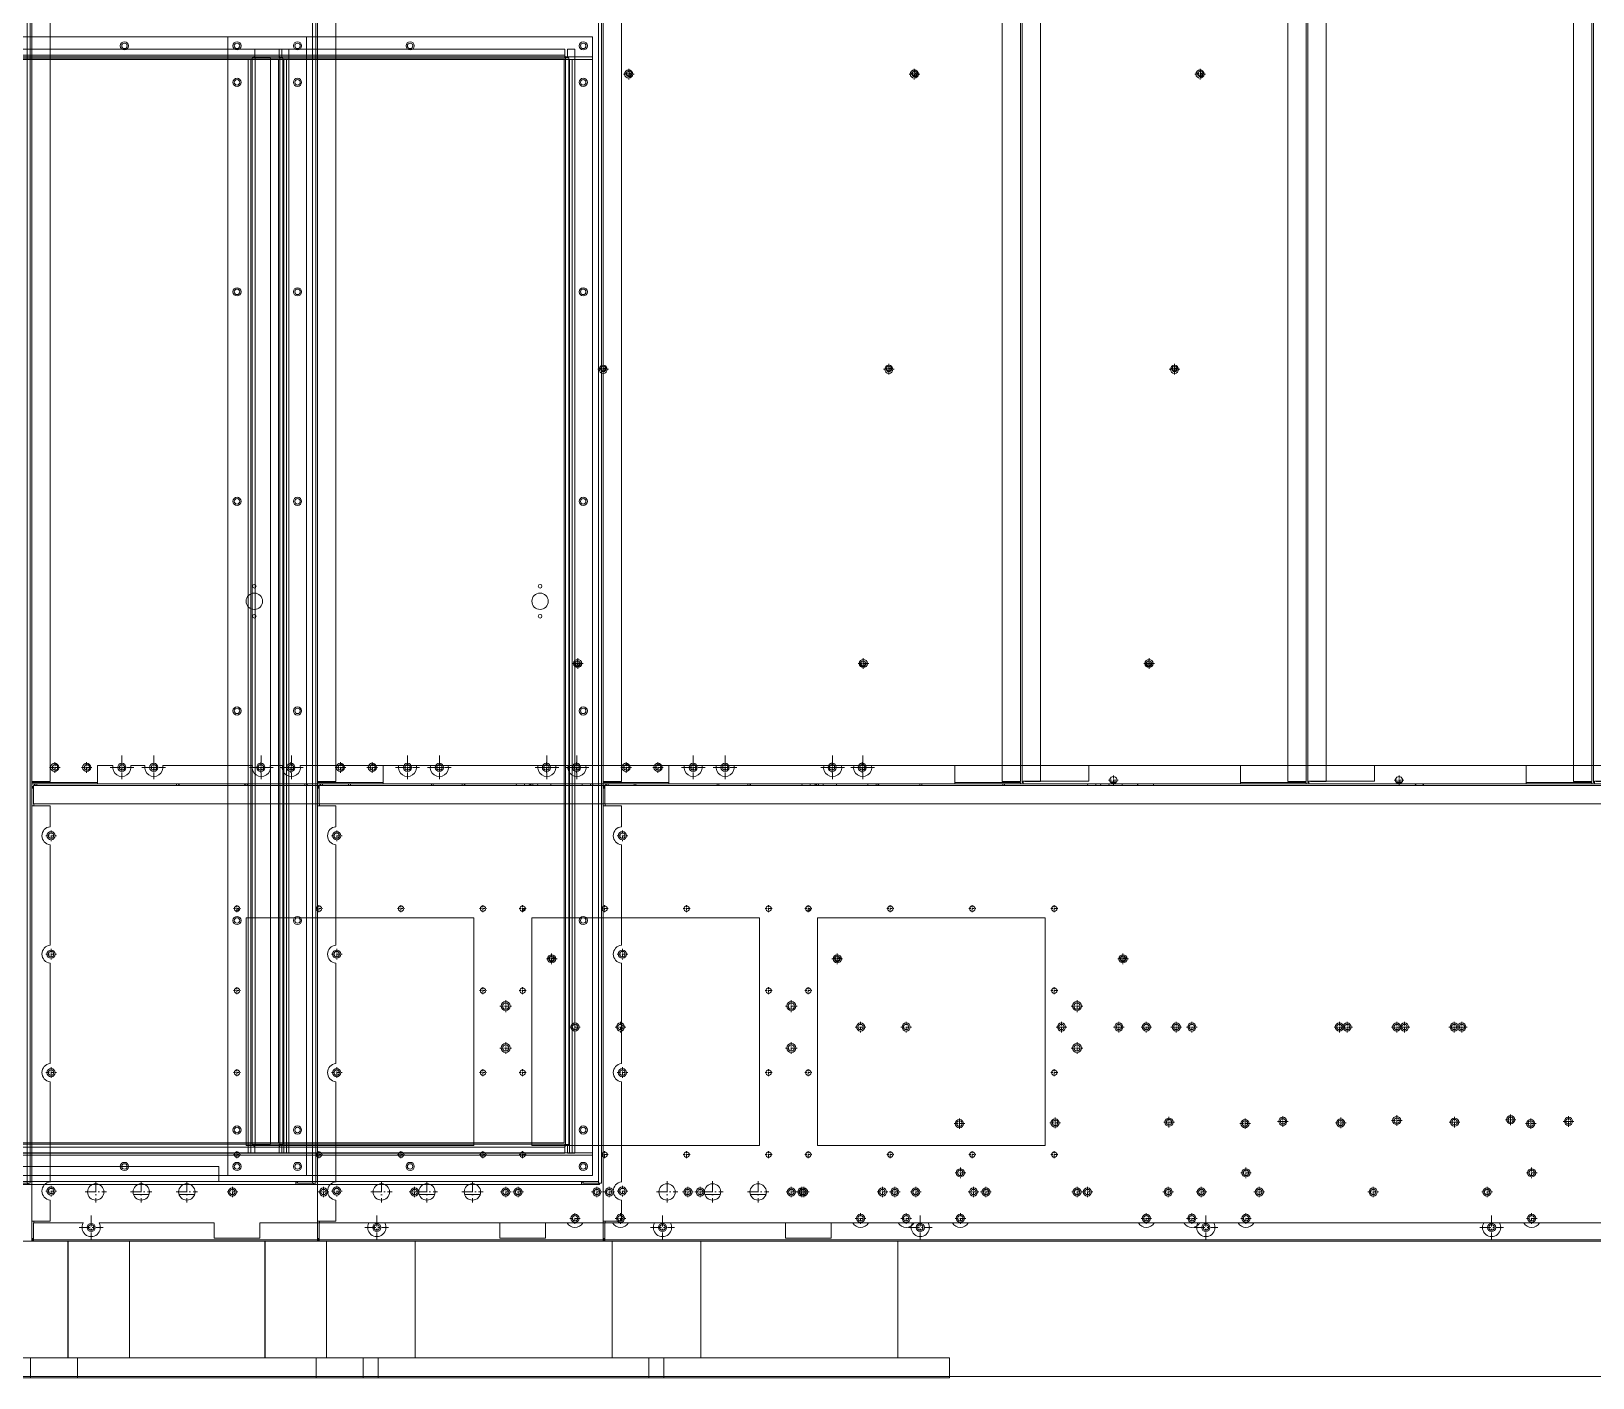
# Model space of a CAD drawing. Header units: millimetres. Extents: x -661502 to 32907, y -140885 to 22606.
# Drawn here: x -659803 to -658089, y -140885 to -139407 of the extents above; entities that cross this region are included whole.
import ezdxf

# ---------------------------------------------------------------- set-up
doc = ezdxf.new("R2010")
doc.units = ezdxf.units.MM
doc.linetypes.add('DASHDOT', pattern=[18.5, 12, -3, 0.5, -3])

# ---------------------------------------------------------------- blocks, each defined once
blk = doc.blocks.new('A$C5FB90F76')
at = {"color": 7, "lineweight": 13}
for p, q in [((0, 0), (0, 1200)), ((2.8, 0), (2.8, 1200)), ((25, 0), (25, 1200))]:
    blk.add_line(p, q, dxfattribs=at)
at = {"color": 7, "lineweight": 13, "ltscale": 0.014}
for p, q in [((2.8, 1200), (0, 1200)), ((2.8, 0), (0, 0))]:
    blk.add_line(p, q, dxfattribs=at)
at = {"color": 7, "lineweight": 13, "ltscale": 0.111}
for p, q in [((25, 1200), (2.8, 1200)), ((2.8, 0), (25, 0))]:
    blk.add_line(p, q, dxfattribs=at)
at = {"color": 7, "lineweight": 13}
for centre in [(15, 1175), (15, 945), (15, 715), (15, 485), (15, 255), (15, 25)]:
    blk.add_circle(centre, 3, dxfattribs=at)
blk = doc.blocks.new('A$C6C1445C5')
at = {"color": 7, "lineweight": 13}
for p, q in [((0, 25), (400, 25)), ((0, 22.2), (400, 22.2)), ((0, 0), (400, 0))]:
    blk.add_line(p, q, dxfattribs=at)
at = {"color": 7, "lineweight": 13, "ltscale": 0.035}
for p, q in [((0, 22.2), (0, 25)), ((400, 22.2), (400, 25))]:
    blk.add_line(p, q, dxfattribs=at)
at = {"color": 7, "lineweight": 13, "ltscale": 0.2775}
for p, q in [((0, 22.2), (0, 0)), ((400, 0), (400, 22.2))]:
    blk.add_line(p, q, dxfattribs=at)
at = {"color": 7, "lineweight": 13}
for centre in [(10, 10), (200, 10), (390, 10)]:
    blk.add_circle(centre, 3, dxfattribs=at)
blk = doc.blocks.new('A$C01666899')
at = {"color": 4, "lineweight": 13}
for p, q in [((1212, 354), (0, 354)), ((0, 343.1), (0, 2.9)), ((6.6, 343.1), (6.6, 2.9)), ((1202.3, 347.4), (9.7, 347.4)), ((1202.3, 344), (9.7, 344)), ((10, 343.1), (10, 20)), ((1202, 20), (1202, 343.1)), ((1205.4, 2.9), (1205.4, 343.1)), ((1212, 2.9), (1212, 343.1)), ((11.4, 20), (11.4, 342.6)), ((11.4, 342.6), (1200.6, 342.6)), ((1200.6, 342.6), (1200.6, 20)), ((1202.3, 20), (9.7, 20)), ((1202.3, 3.4), (9.7, 3.4)), ((1202.3, 0), (9.7, 0))]:
    blk.add_line(p, q, dxfattribs=at)
at = {"color": 4, "lineweight": 13, "ltscale": 0.04}
for p, q in [((0, 346), (0, 354)), ((1212, 346), (1212, 354))]:
    blk.add_line(p, q, dxfattribs=at)
at = {"color": 4, "lineweight": 13, "ltscale": 0.0485}
for p, q in [((9.7, 346), (0, 346)), ((1212, 346), (1202.3, 346))]:
    blk.add_line(p, q, dxfattribs=at)
at = {"color": 4, "lineweight": 13, "ltscale": 0.033}
for p, q in [((6.6, 343.1), (0, 343.1)), ((1205.4, 343.1), (1212, 343.1)), ((6.6, 2.9), (0, 2.9)), ((1205.4, 2.9), (1212, 2.9))]:
    blk.add_line(p, q, dxfattribs=at)
at = {"color": 4, "lineweight": 13, "ltscale": 0.017}
for p, q in [((6.6, 343.1), (10, 343.1)), ((1205.4, 343.1), (1202, 343.1)), ((1202.3, 347.4), (1202.3, 344)), ((9.7, 3.4), (9.7, 0)), ((1202.3, 3.4), (1202.3, 0))]:
    blk.add_line(p, q, dxfattribs=at)
at = {"color": 4, "lineweight": 13, "ltscale": 0.0085}
for p, q in [((9.7, 344), (8, 344)), ((1202.3, 344), (1204, 344)), ((9.7, 2), (8, 2)), ((1202.3, 2), (1204, 2))]:
    blk.add_line(p, q, dxfattribs=at)
at = {"color": 4, "lineweight": 13, "ltscale": 0.0045}
for p, q in [((8, 343.1), (8, 344)), ((10, 343.1), (10, 344)), ((1202, 344), (1202, 343.1)), ((1204, 344), (1204, 343.1)), ((8, 2), (8, 2.9)), ((1204, 2.9), (1204, 2))]:
    blk.add_line(p, q, dxfattribs=at)
at = {"color": 4, "lineweight": 13, "ltscale": 0.007}
for p, q in [((9.7, 347.4), (9.7, 346)), ((1202.3, 347.4), (1202.3, 346))]:
    blk.add_line(p, q, dxfattribs=at)
at = {"color": 4, "lineweight": 13, "ltscale": 0.01}
blk.add_line((9.7, 346), (9.7, 344), dxfattribs=at)
at = {"color": 4, "lineweight": 13, "ltscale": 0.083}
for p, q in [((9.7, 20), (9.7, 3.4)), ((1202.3, 3.4), (1202.3, 20))]:
    blk.add_line(p, q, dxfattribs=at)
at = {"color": 4, "lineweight": 13, "ltscale": 0.0155}
for p, q in [((6.6, 2.9), (9.7, 2.9)), ((1205.4, 2.9), (1202.3, 2.9))]:
    blk.add_line(p, q, dxfattribs=at)
at = {"color": 4, "lineweight": 13}
for centre, radius in [((589.5, 316), 2), ((606, 316), 9), ((622.5, 316), 2)]:
    blk.add_circle(centre, radius, dxfattribs=at)
blk = doc.blocks.new('1')
at = {"color": 7, "lineweight": 20}
for p, q in [((14087.3, 12592.1), (14087.3, 9459.2)), ((14090.7, 12592.1), (14090.7, 9457.5)), ((14092.7, 9898.3), (14092.7, 12199.3)), ((14112.7, 12199.3), (14112.7, 9898.3)), ((15157.7, 9898.3), (15157.7, 12199.3)), ((15177.7, 12199.3), (15177.7, 9898.3)), ((15179.7, 9898.3), (15179.7, 12199.3)), ((15199.7, 12199.3), (15199.7, 9898.3)), ((13705.7, 10690.8), (13705.7, 9490.8)), ((14055.7, 10690.8), (13705.7, 10690.8)), ((14055.7, 10690.8), (14055.7, 9490.8)), ((14236.2, 9915.8), (14334.6, 9915.8)), ((14387.2, 9915.8), (15105.8, 9915.8)), ((15252.8, 9915.8), (16191.6, 9915.8)), ((14092.6, 9897.4), (14164.6, 9897.4)), ((14164.6, 9895.8), (14092.6, 9895.8)), ((16591, 9893.8), (14094.4, 9893.8)), ((15105.8, 9895.8), (14164.6, 9895.8)), ((15105.8, 9897.4), (15177.8, 9897.4)), ((15177.8, 9895.8), (15105.8, 9895.8)), ((15252.8, 9898.6), (15180.8, 9898.6)), ((16263.6, 9895.8), (15180.8, 9895.8)), ((14094.4, 9873.8), (16562.2, 9873.8)), ((14092.7, 9415.8), (14092.7, 9871.8)), ((14112.7, 9848.7), (14112.7, 9871.8)), ((14112.7, 9718.7), (14112.7, 9828.8)), ((14577.7, 9748.8), (14327.7, 9748.8)), ((14327.7, 9748.8), (14327.7, 9498.8)), ((14577.7, 9748.8), (14577.7, 9498.8)), ((14112.7, 9588.7), (14112.7, 9698.8)), ((14112.7, 9458.7), (14112.7, 9568.8)), ((14577.7, 9498.8), (14327.7, 9498.8)), ((14055.7, 9490.8), (13705.7, 9490.8)), ((13114.7, 9475.8), (13670.7, 9475.8)), ((14087.3, 9459.2), (13114.7, 9459.2)), ((14068.7, 9455.8), (13114.7, 9455.8)), ((14112.7, 9415.8), (14112.7, 9438.8)), ((14149.1, 9413.8), (14094.4, 9413.8)), ((14292.7, 9413.8), (14166.4, 9413.8)), ((14680.1, 9413.8), (14342.7, 9413.8)), ((14730.1, 9413.8), (14697.4, 9413.8)), ((15059.1, 9413.8), (14747.4, 9413.8)), ((15103.1, 9413.8), (15076.4, 9413.8)), ((15811.1, 9413.8), (15120.4, 9413.8)), ((14094.4, 9393.8), (16591, 9393.8)), ((14199.7, 9393.8), (14199.7, 9265.8)), ((14292.7, 9397.2), (14342.7, 9397.2)), ((14416, 9393.8), (14416, 9265.8)), ((14142.8, 9265.8), (14472.8, 9265.8)), ((14142.8, 9243.8), (14142.8, 9265.8)), ((14472.8, 9243.8), (14472.8, 9265.8)), ((14142.8, 9243.8), (14472.8, 9243.8)), ((14307.8, 9243.8), (14199.7, 9243.8))]:
    blk.add_line(p, q, dxfattribs=at)
at = {"color": 0, "lineweight": 20}
for p, q in [((14092.7, 9393.8), (14092.7, 12593.8)), ((18992.7, 9393.8), (12392.7, 9393.8)), ((13092.7, 9393.8), (14092.7, 9393.8)), ((18992.7, 9393.8), (14092.7, 9393.8))]:
    blk.add_line(p, q, dxfattribs=at)
at = {"color": 7, "linetype": 'DASHDOT', "lineweight": 20, "ltscale": 0.292499}
for p, q in [((14747.7, 10680.6), (14747.7, 10668.9)), ((14719.7, 10356.6), (14719.7, 10344.9)), ((14111.9, 9913.8), (14123.6, 9913.8)), ((14146.9, 9913.8), (14158.6, 9913.8)), ((14107.9, 9838.8), (14119.6, 9838.8)), ((14107.9, 9708.8), (14119.6, 9708.8)), ((14107.9, 9578.8), (14119.6, 9578.8)), ((14107.9, 9448.8), (14119.6, 9448.8)), ((14306.9, 9447.8), (14318.6, 9447.8))]:
    blk.add_line(p, q, dxfattribs=at)
at = {"color": 7, "linetype": 'DASHDOT', "lineweight": 20, "ltscale": 0.195001}
for p, q in [((14748.1, 10679.7), (14748.1, 10671.9)), ((14719.8, 10356), (14719.8, 10348.2)), ((14114.2, 9913.8), (14122, 9913.8)), ((14149.2, 9913.8), (14157, 9913.8)), ((14340, 9913.8), (14347.8, 9913.8))]:
    blk.add_line(p, q, dxfattribs=at)
at = {"color": 7, "linetype": 'DASHDOT', "lineweight": 20, "ltscale": 0.194998}
for p, q in [((14748.1, 10678.9), (14748.1, 10671.1)), ((14719.8, 10355.1), (14719.8, 10347.3)), ((14187.6, 9913.8), (14195.4, 9913.8)), ((14222.6, 9913.8), (14230.4, 9913.8))]:
    blk.add_line(p, q, dxfattribs=at)
at = {"color": 7, "linetype": 'DASHDOT', "lineweight": 20, "ltscale": 0.2925}
for p, q in [((14741.9, 10674.8), (14753.6, 10674.8)), ((14713.9, 10350.8), (14725.6, 10350.8)), ((14685.9, 10027.8), (14697.6, 10027.8)), ((14691.7, 10033.6), (14691.7, 10021.9)), ((14117.7, 9919.6), (14117.7, 9907.9)), ((14152.7, 9919.6), (14152.7, 9907.9)), ((14338.1, 9913.8), (14349.8, 9913.8)), ((14343.9, 9919.6), (14343.9, 9907.9)), ((14371.1, 9913.8), (14382.8, 9913.8)), ((14376.9, 9919.6), (14376.9, 9907.9)), ((14113.7, 9844.6), (14113.7, 9832.9)), ((14113.7, 9714.6), (14113.7, 9702.9)), ((14657.3, 9703.7), (14669, 9703.7)), ((14663.1, 9709.5), (14663.1, 9697.8)), ((14688.7, 9634.6), (14688.7, 9622.9)), ((14738.7, 9634.6), (14738.7, 9622.9)), ((15222.7, 9634.6), (15222.7, 9622.9)), ((15285.7, 9634.6), (15285.7, 9622.9)), ((15348.7, 9634.6), (15348.7, 9622.9)), ((15527.7, 9634.6), (15527.7, 9622.9)), ((15590.7, 9634.6), (15590.7, 9622.9)), ((15653.7, 9634.6), (15653.7, 9622.9)), ((14682.9, 9628.8), (14694.6, 9628.8)), ((14732.9, 9628.8), (14744.6, 9628.8)), ((15216.9, 9628.8), (15228.6, 9628.8)), ((15279.9, 9628.8), (15291.6, 9628.8)), ((15342.9, 9628.8), (15354.6, 9628.8)), ((15521.9, 9628.8), (15533.6, 9628.8)), ((15584.9, 9628.8), (15596.6, 9628.8)), ((15647.9, 9628.8), (15659.6, 9628.8)), ((14113.7, 9584.6), (14113.7, 9572.9)), ((15340.7, 9530.3), (15340.7, 9518.6)), ((15465.7, 9531.1), (15465.7, 9519.4)), ((15590.7, 9532), (15590.7, 9520.3)), ((15715.7, 9532.9), (15715.7, 9521.2)), ((15104.9, 9522.8), (15116.6, 9522.8)), ((15110.7, 9528.6), (15110.7, 9516.9)), ((15209.9, 9523.5), (15221.6, 9523.5)), ((15215.7, 9529.4), (15215.7, 9517.7)), ((15334.9, 9524.4), (15346.6, 9524.4)), ((15459.9, 9525.3), (15471.6, 9525.3)), ((15584.9, 9526.2), (15596.6, 9526.2)), ((15709.9, 9527.1), (15721.6, 9527.1)), ((15105.9, 9468.8), (15117.6, 9468.8)), ((15111.7, 9474.6), (15111.7, 9462.9)), ((14113.7, 9454.6), (14113.7, 9442.9)), ((14312.7, 9453.6), (14312.7, 9441.9)), ((14406.9, 9447.8), (14418.6, 9447.8)), ((14412.7, 9453.6), (14412.7, 9441.9)), ((14506.9, 9447.8), (14518.6, 9447.8)), ((14512.7, 9453.6), (14512.7, 9441.9)), ((14606.9, 9447.8), (14618.6, 9447.8)), ((14612.7, 9453.6), (14612.7, 9441.9)), ((14706.9, 9447.8), (14718.6, 9447.8)), ((14712.7, 9453.6), (14712.7, 9441.9)), ((14806.9, 9447.8), (14818.6, 9447.8)), ((14812.7, 9453.6), (14812.7, 9441.9)), ((14931.9, 9447.8), (14943.6, 9447.8)), ((14937.7, 9453.6), (14937.7, 9441.9)), ((15056.9, 9447.8), (15068.6, 9447.8)), ((15062.7, 9453.6), (15062.7, 9441.9)), ((14682.9, 9418.8), (14694.6, 9418.8)), ((14688.7, 9424.6), (14688.7, 9412.9)), ((14732.9, 9418.8), (14744.6, 9418.8)), ((14738.7, 9424.6), (14738.7, 9412.9)), ((15105.9, 9418.8), (15117.6, 9418.8)), ((15111.7, 9424.6), (15111.7, 9412.9))]:
    blk.add_line(p, q, dxfattribs=at)
at = {"color": 7, "linetype": 'DASHDOT', "lineweight": 20, "ltscale": 0.195}
for p, q in [((14744.2, 10675.8), (14752, 10675.8)), ((14744.2, 10675), (14752, 10675)), ((14715.9, 10352.1), (14723.7, 10352.1)), ((14715.9, 10351.2), (14723.7, 10351.2)), ((14687.6, 10028.3), (14695.4, 10028.3)), ((14687.6, 10027.5), (14695.4, 10027.5)), ((14691.5, 10032.2), (14691.5, 10023.6)), ((14118.1, 9917.7), (14118.1, 9909.9)), ((14153.1, 9917.7), (14153.1, 9909.9)), ((14191.5, 9917.7), (14191.5, 9909.9)), ((14226.5, 9917.7), (14226.5, 9909.9)), ((14343.9, 9917.7), (14343.9, 9909.9)), ((14373.2, 9913.8), (14381, 9913.8)), ((14377.1, 9917.7), (14377.1, 9909.9)), ((14313.8, 9758.8), (14321.6, 9758.8)), ((14317.7, 9762.7), (14317.7, 9754.9)), ((14403.8, 9758.8), (14411.6, 9758.8)), ((14407.7, 9762.7), (14407.7, 9754.9)), ((14493.8, 9758.8), (14501.6, 9758.8)), ((14497.7, 9762.7), (14497.7, 9754.9)), ((14583.8, 9758.8), (14591.6, 9758.8)), ((14587.7, 9762.7), (14587.7, 9754.9)), ((14659.2, 9704.6), (14667, 9704.6)), ((14659.2, 9703.7), (14667, 9703.7)), ((14663.1, 9708.5), (14663.1, 9699.8)), ((14313.8, 9668.8), (14321.6, 9668.8)), ((14317.7, 9672.7), (14317.7, 9664.9)), ((14583.8, 9668.8), (14591.6, 9668.8)), ((14587.7, 9672.7), (14587.7, 9664.9)), ((15222.7, 9632.7), (15222.7, 9624.9)), ((15285.7, 9632.7), (15285.7, 9624.9)), ((15348.7, 9632.7), (15348.7, 9624.9)), ((15527.7, 9632.7), (15527.7, 9624.9)), ((15590.7, 9632.7), (15590.7, 9624.9)), ((15653.7, 9632.7), (15653.7, 9624.9)), ((15218.8, 9628.8), (15226.6, 9628.8)), ((15281.8, 9628.8), (15289.6, 9628.8)), ((15344.8, 9628.8), (15352.6, 9628.8)), ((15523.8, 9628.8), (15531.6, 9628.8)), ((15586.8, 9628.8), (15594.6, 9628.8)), ((15649.8, 9628.8), (15657.6, 9628.8)), ((14317.7, 9582.7), (14317.7, 9574.9)), ((14587.7, 9582.7), (14587.7, 9574.9)), ((14313.8, 9578.8), (14321.6, 9578.8)), ((14583.8, 9578.8), (14591.6, 9578.8)), ((15590.7, 9530), (15590.7, 9522.2)), ((15715.7, 9530.9), (15715.7, 9523.1)), ((15106.8, 9522.9), (15114.6, 9522.9)), ((15110.7, 9526.8), (15110.7, 9519)), ((15211.8, 9523.6), (15219.6, 9523.6)), ((15215.7, 9527.5), (15215.7, 9519.7)), ((15336.8, 9524.5), (15344.6, 9524.5)), ((15340.7, 9528.4), (15340.7, 9520.6)), ((15461.8, 9525.3), (15469.6, 9525.3)), ((15465.7, 9529.2), (15465.7, 9521.4)), ((15586.8, 9526.1), (15594.6, 9526.1)), ((15711.8, 9527), (15719.6, 9527)), ((14313.8, 9488.8), (14321.6, 9488.8)), ((14317.7, 9492.7), (14317.7, 9484.9)), ((14403.8, 9488.8), (14411.6, 9488.8)), ((14407.7, 9492.7), (14407.7, 9484.9)), ((14493.8, 9488.8), (14501.6, 9488.8)), ((14497.7, 9492.7), (14497.7, 9484.9)), ((14583.8, 9488.8), (14591.6, 9488.8)), ((14587.7, 9492.7), (14587.7, 9484.9))]:
    blk.add_line(p, q, dxfattribs=at)
at = {"color": 7, "linetype": 'DASHDOT', "lineweight": 20}
for p, q in [((14191.4, 9926.8), (14191.4, 9900.8)), ((14226.4, 9926.8), (14226.4, 9900.8)), ((14344.4, 9926.8), (14344.4, 9900.8)), ((14377.4, 9926.8), (14377.4, 9900.8)), ((14178.4, 9913.8), (14204.4, 9913.8)), ((14213.4, 9913.8), (14239.4, 9913.8)), ((14331.4, 9913.8), (14357.4, 9913.8)), ((14364.4, 9913.8), (14390.4, 9913.8)), ((14151, 9447.8), (14174.4, 9447.8)), ((14162.7, 9459.5), (14162.7, 9436.1)), ((14201, 9447.8), (14224.4, 9447.8)), ((14212.7, 9459.5), (14212.7, 9436.1)), ((14251, 9447.8), (14274.4, 9447.8)), ((14262.7, 9459.5), (14262.7, 9436.1)), ((14157.7, 9421.8), (14157.7, 9395.8)), ((15067.7, 9421.8), (15067.7, 9395.8)), ((14144.7, 9408.8), (14170.7, 9408.8)), ((15054.7, 9408.8), (15080.7, 9408.8))]:
    blk.add_line(p, q, dxfattribs=at)
at = {"color": 7, "lineweight": 20, "ltscale": 0.43}
for p, q in [((14164.6, 9898.6), (14164.6, 9915.8)), ((15105.8, 9915.8), (15105.8, 9898.6)), ((15252.8, 9898.6), (15252.8, 9915.8)), ((14112.7, 9898.3), (14095.5, 9898.3)), ((15174.9, 9898.3), (15157.7, 9898.3)), ((15199.7, 9898.3), (15182.5, 9898.3))]:
    blk.add_line(p, q, dxfattribs=at)
at = {"color": 7, "lineweight": 20, "ltscale": 0.425051}
blk.add_line((14164.6, 9915.8), (14181.6, 9915.8), dxfattribs=at)
at = {"color": 7, "lineweight": 20, "ltscale": 0.385102}
blk.add_line((14201.2, 9915.8), (14216.6, 9915.8), dxfattribs=at)
at = {"color": 7, "lineweight": 20, "ltscale": 0.335102}
blk.add_line((14354.2, 9915.8), (14367.6, 9915.8), dxfattribs=at)
at = {"color": 7, "lineweight": 20, "ltscale": 0.04}
for p, q in [((14092.6, 9895.8), (14092.6, 9897.4)), ((14164.6, 9895.8), (14164.6, 9897.4)), ((15177.8, 9895.8), (15177.8, 9897.4))]:
    blk.add_line(p, q, dxfattribs=at)
at = {"color": 7, "lineweight": 20, "ltscale": 0.07}
for p, q in [((14092.7, 9898.3), (14095.5, 9898.3)), ((14164.6, 9898.6), (14164.6, 9895.8)), ((15105.8, 9898.6), (15105.8, 9895.8)), ((15177.7, 9898.3), (15174.9, 9898.3)), ((15180.8, 9895.8), (15180.8, 9898.6))]:
    blk.add_line(p, q, dxfattribs=at)
at = {"color": 7, "lineweight": 20, "ltscale": 0.0425}
for p, q in [((14092.7, 9891.8), (14094.4, 9891.8)), ((14092.7, 9890.9), (14094.4, 9890.9)), ((14092.7, 9396.7), (14094.4, 9396.7)), ((14092.7, 9395.8), (14094.4, 9395.8))]:
    blk.add_line(p, q, dxfattribs=at)
at = {"color": 7, "lineweight": 20, "ltscale": 0.0225}
for p, q in [((14092.7, 9890.9), (14092.7, 9891.8)), ((14092.7, 9890.9), (14092.7, 9891.8)), ((14095.5, 9897.4), (14095.5, 9898.3)), ((15174.9, 9897.4), (15174.9, 9898.3)), ((15179.7, 9898.3), (15179.7, 9897.4)), ((14092.7, 9396.7), (14092.7, 9395.8))]:
    blk.add_line(p, q, dxfattribs=at)
at = {"color": 7, "lineweight": 20, "ltscale": 0.4775}
for p, q in [((14092.7, 9871.8), (14092.7, 9890.9)), ((14092.7, 9396.7), (14092.7, 9415.8))]:
    blk.add_line(p, q, dxfattribs=at)
at = {"color": 7, "lineweight": 20, "ltscale": 0.085}
for p, q in [((14094.4, 9893.8), (14094.4, 9890.4)), ((14096.1, 9871.8), (14092.7, 9871.8)), ((14096.1, 9415.8), (14092.7, 9415.8)), ((14094.4, 9393.8), (14094.4, 9397.2))]:
    blk.add_line(p, q, dxfattribs=at)
at = {"color": 7, "lineweight": 20, "ltscale": 0.415}
for p, q in [((14094.4, 9873.8), (14094.4, 9890.4)), ((14096.1, 9871.8), (14112.7, 9871.8)), ((14094.4, 9397.2), (14094.4, 9413.8)), ((14112.7, 9415.8), (14096.1, 9415.8)), ((14292.7, 9413.8), (14292.7, 9397.2)), ((14342.7, 9413.8), (14342.7, 9397.2))]:
    blk.add_line(p, q, dxfattribs=at)
at = {"color": 7, "lineweight": 20, "ltscale": 0.01744}
blk.add_line((14094.7, 9898.3), (14094.6, 9897.6), dxfattribs=at)
at = {"color": 7, "lineweight": 20, "ltscale": 0.05}
for p, q in [((14098.1, 9895.8), (14098.1, 9893.8)), ((14251.5, 9895.8), (14251.5, 9893.8)), ((14392.1, 9895.8), (14392.1, 9893.8)), ((14442.2, 9893.8), (14442.2, 9895.8)), ((14531.3, 9893.8), (14531.3, 9895.8)), ((14094.7, 9873.8), (14094.7, 9871.8)), ((14092.7, 9415.8), (14094.7, 9415.8)), ((14094.7, 9415.8), (14094.7, 9413.8))]:
    blk.add_line(p, q, dxfattribs=at)
at = {"color": 7, "lineweight": 20, "ltscale": 0.04985}
blk.add_line((14328.9, 9895.8), (14328.9, 9893.8), dxfattribs=at)
at = {"color": 7, "lineweight": 20, "ltscale": 0.050223}
for p, q in [((14624.3, 9893.8), (14624.5, 9895.8)), ((14633.3, 9893.8), (14633.5, 9895.8))]:
    blk.add_line(p, q, dxfattribs=at)
at = {"color": 7, "lineweight": 20, "ltscale": 0.050163}
for p, q in [((14638.6, 9893.8), (14638.8, 9895.8)), ((14647.7, 9893.8), (14647.8, 9895.8))]:
    blk.add_line(p, q, dxfattribs=at)
at = {"color": 7, "lineweight": 20, "ltscale": 0.050191}
for p, q in [((14662.3, 9895.8), (14662.1, 9893.8)), ((14662.2, 9893.8), (14662.4, 9895.8)), ((14696.5, 9893.8), (14696.6, 9895.8)), ((15306, 9893.8), (15306.2, 9895.8)), ((15306.6, 9895.8), (15306.5, 9893.8)), ((15611.2, 9895.8), (15611, 9893.8)), ((15611.5, 9893.8), (15611.6, 9895.8)), ((15611.5, 9893.8), (15611.6, 9895.8))]:
    blk.add_line(p, q, dxfattribs=at)
at = {"color": 7, "lineweight": 20, "ltscale": 0.006929}
blk.add_line((15105.8, 9895.8), (15105.8, 9896.1), dxfattribs=at)
at = {"color": 7, "lineweight": 20, "ltscale": 0.0275}
for p, q in [((15179.7, 9898.3), (15180.8, 9898.3)), ((15179.7, 9897.4), (15180.8, 9897.4))]:
    blk.add_line(p, q, dxfattribs=at)
at = {"color": 7, "linetype": 'DASHDOT', "lineweight": 20, "ltscale": 0.26}
blk.add_line((15274.5, 9899.8), (15284.9, 9899.8), dxfattribs=at)
at = {"color": 7, "linetype": 'DASHDOT', "lineweight": 20, "ltscale": 0.260001}
blk.add_line((15279.7, 9905), (15279.7, 9894.6), dxfattribs=at)
at = {"color": 7, "lineweight": 20, "ltscale": 0.00769}
blk.add_line((14092.7, 9871.8), (14093.1, 9871.8), dxfattribs=at)
at = {"color": 7, "lineweight": 20, "ltscale": 0.12521}
blk.add_line((14320.7, 9758.7), (14316.5, 9756.1), dxfattribs=at)
at = {"color": 7, "lineweight": 20, "ltscale": 0.053852}
for p, q in [((14110.9, 9709.9), (14110.9, 9707.7)), ((14110.9, 9579.9), (14110.9, 9577.7)), ((14110.9, 9449.9), (14110.9, 9447.7))]:
    blk.add_line(p, q, dxfattribs=at)
at = {"color": 7, "linetype": 'DASHDOT', "lineweight": 20, "ltscale": 0.325}
for p, q in [((14606.2, 9651.8), (14619.2, 9651.8)), ((14612.7, 9658.3), (14612.7, 9645.3)), ((14606.2, 9605.8), (14619.2, 9605.8)), ((14612.7, 9612.3), (14612.7, 9599.3))]:
    blk.add_line(p, q, dxfattribs=at)
at = {"color": 7, "lineweight": 20, "ltscale": 6.21139e-05}
blk.add_line((14617.7, 9651.8), (14617.7, 9651.8), dxfattribs=at)
at = {"color": 7, "lineweight": 20, "ltscale": 6.2101e-05}
blk.add_line((14617.7, 9605.8), (14617.7, 9605.8), dxfattribs=at)
at = {"color": 7, "lineweight": 20, "ltscale": 0.027667}
for p, q in [((13670.7, 9459.2), (13670.7, 9475.8)), ((14070.7, 9459.2), (14087.3, 9459.2)), ((14070.7, 9457.5), (14087.3, 9457.5))]:
    blk.add_line(p, q, dxfattribs=at)
at = {"color": 7, "lineweight": 20, "ltscale": 0.005667}
for p, q in [((14068.7, 9459.2), (14068.7, 9455.8)), ((14087.3, 9457.5), (14090.7, 9457.5))]:
    blk.add_line(p, q, dxfattribs=at)
at = {"color": 7, "lineweight": 20, "ltscale": 0.003333}
for p in [(14070.7, 9457.8), (14068.7, 9455.8)]:
    blk.add_line(p, (14068.7, 9457.8), dxfattribs=at)
at = {"color": 7, "lineweight": 20, "ltscale": 0.031833}
blk.add_line((14068.7, 9455.8), (14087.8, 9455.8), dxfattribs=at)
at = {"color": 7, "lineweight": 20, "ltscale": 0.002833}
for p, q in [((14070.7, 9457.5), (14070.7, 9459.2)), ((14087.3, 9459.2), (14087.3, 9457.5)), ((14087.8, 9457.5), (14087.8, 9455.8)), ((14088.7, 9455.8), (14088.7, 9457.5))]:
    blk.add_line(p, q, dxfattribs=at)
at = {"color": 7, "lineweight": 20, "ltscale": 0.0015}
blk.add_line((14088.7, 9455.8), (14087.8, 9455.8), dxfattribs=at)
at = {"color": 7, "lineweight": 20, "ltscale": 0.427685}
for p, q in [((14204.2, 9445), (14221.3, 9445)), ((14254.2, 9445), (14271.3, 9445))]:
    blk.add_line(p, q, dxfattribs=at)
at = {"color": 7, "lineweight": 20, "ltscale": 0.053808}
for p, q in [((14311.7, 9445), (14313.8, 9445)), ((14411.7, 9445), (14413.8, 9445))]:
    blk.add_line(p, q, dxfattribs=at)
at = {"color": 0, "ltscale": 30}
for p, q in [((13505.1, 9393.8), (13505.1, 9265.9)), ((13721.1, 9393.8), (13721.1, 9265.9))]:
    blk.add_line(p, q, dxfattribs=at)
at = {"lineweight": 20}
for p, q in [((14092.7, 9395.4), (14092.7, 9393.8)), ((14167.7, 9395.4), (14092.7, 9395.4))]:
    blk.add_line(p, q, dxfattribs=at)
at = {"color": 7, "lineweight": 20, "ltscale": 0.280701}
for p, q in [((14096.1, 9395.4), (14131.3, 9395.4)), ((14131.3, 9395.4), (14138.7, 9395.4)), ((14436.7, 9395.4), (14138.7, 9395.4)), ((17148.7, 9395.4), (14436.7, 9395.4))]:
    blk.add_line(p, q, dxfattribs=at)
at = {"color": 7, "lineweight": 15}
for p, q in [((13777.6, 9265.9), (13447.6, 9265.9)), ((13777.6, 9243.9), (13777.6, 9265.9)), ((13777.6, 9243.9), (13447.6, 9243.9))]:
    blk.add_line(p, q, dxfattribs=at)
at = {"lineweight": 5}
blk.add_line((12392.7, 9245.4), (20092.7, 9245.4), dxfattribs=at)
at = {"color": 7, "lineweight": 20}
for centre, radius in [((13690.7, 10705.8), 4.5), ((13880.7, 10705.8), 4.5), ((14070.7, 10705.8), 4.5), ((14747.7, 10674.8), 4.5), ((13690.7, 10665.8), 4.5), ((14070.7, 10665.8), 4.5), ((14748.1, 10675), 3), ((13690.7, 10435.8), 4.5), ((14070.7, 10435.8), 4.5), ((14719.7, 10350.8), 4.5), ((14719.8, 10351.2), 3), ((13690.7, 10205.8), 4.5), ((14070.7, 10205.8), 4.5), ((14691.7, 10027.8), 4.5), ((14691.5, 10027.5), 3), ((13690.7, 9975.8), 4.5), ((14070.7, 9975.8), 4.5), ((14117.7, 9913.8), 4.5), ((14118.1, 9913.8), 3), ((14152.7, 9913.8), 4.5), ((14153.1, 9913.8), 3), ((14191.4, 9913.8), 4.5), ((14191.5, 9913.8), 3), ((14226.4, 9913.8), 4.5), ((14226.5, 9913.8), 3), ((14343.9, 9913.8), 4.5), ((14343.9, 9913.8), 3), ((14376.9, 9913.8), 4.5), ((14377.1, 9913.8), 3), ((14113.7, 9838.8), 4.5), ((14113.7, 9838.8), 3), ((14317.7, 9758.8), 3), ((14407.7, 9758.8), 3), ((14497.7, 9758.8), 3), ((14587.7, 9758.8), 3), ((13690.7, 9745.8), 4.5), ((14070.7, 9745.8), 4.5), ((14113.7, 9708.8), 4.5), ((14113.7, 9708.8), 3), ((14663.1, 9703.7), 4.5), ((14663.1, 9703.7), 3), ((14317.7, 9668.8), 3), ((14587.7, 9668.8), 3), ((14612.7, 9651.8), 5), ((14612.7, 9651.8), 3.5), ((14688.7, 9628.8), 4.5), ((14738.7, 9628.8), 4.5), ((15222.7, 9628.8), 4.5), ((15285.7, 9628.8), 4.5), ((15348.7, 9628.8), 4.5), ((15527.7, 9628.8), 4.5), ((15590.7, 9628.8), 4.5), ((15653.7, 9628.8), 4.5), ((14688.7, 9628.8), 3), ((14738.7, 9628.8), 3), ((15222.7, 9628.8), 3), ((15285.7, 9628.8), 3), ((15348.7, 9628.8), 3), ((15527.7, 9628.8), 3), ((15590.7, 9628.8), 3), ((15653.7, 9628.8), 3), ((14612.7, 9605.8), 5), ((14612.7, 9605.8), 3.5), ((14113.7, 9578.8), 4.5), ((14113.7, 9578.8), 3), ((14317.7, 9578.8), 3), ((14587.7, 9578.8), 3), ((15465.7, 9525.3), 4.5), ((15590.7, 9526.2), 4.5), ((15715.7, 9527.1), 4.5), ((15715.7, 9527), 3), ((13690.7, 9515.8), 4.5), ((14070.7, 9515.8), 4.5), ((15110.7, 9522.8), 4.5), ((15110.7, 9522.9), 3), ((15215.7, 9523.5), 4.5), ((15215.7, 9523.6), 3), ((15340.7, 9524.4), 4.5), ((15340.7, 9524.5), 3), ((15465.7, 9525.3), 3), ((15590.7, 9526.1), 3), ((13690.7, 9475.8), 4.5), ((13880.7, 9475.8), 4.5), ((14070.7, 9475.8), 4.5), ((14317.7, 9488.8), 3), ((14407.7, 9488.8), 3), ((14497.7, 9488.8), 3), ((14587.7, 9488.8), 3), ((15111.7, 9468.8), 4.5), ((15111.7, 9468.8), 3), ((14113.7, 9448.8), 4.5), ((14113.7, 9448.8), 3), ((14162.7, 9447.8), 9), ((14212.7, 9447.8), 9), ((14262.7, 9447.8), 9), ((14312.7, 9447.8), 4.5), ((14312.7, 9447.8), 3), ((14412.7, 9447.8), 4.5), ((14412.7, 9447.8), 3), ((14512.7, 9447.8), 4.5), ((14512.7, 9447.8), 3), ((14612.7, 9447.8), 4.5), ((14612.7, 9447.8), 3), ((14712.7, 9447.8), 4.5), ((14712.7, 9447.8), 3), ((14812.7, 9447.8), 4.5), ((14812.7, 9447.8), 3), ((14937.7, 9447.8), 4.5), ((14937.7, 9447.8), 3), ((15062.7, 9447.8), 4.5), ((15062.7, 9447.8), 3), ((14157.7, 9408.8), 4.5), ((14157.7, 9408.8), 3), ((14688.7, 9418.8), 4.5), ((14688.7, 9418.8), 3), ((14738.7, 9418.8), 4.5), ((14738.7, 9418.8), 3), ((15067.7, 9408.8), 4.5), ((15067.7, 9408.8), 3), ((15111.7, 9418.8), 4.5), ((15111.7, 9418.8), 3)]:
    blk.add_circle(centre, radius, dxfattribs=at)
for centre, radius, start, end in [((14748.1, 10675.8), 3, 188.3602, 351.6398), ((14719.8, 10352.1), 3, 188.3602, 351.6398), ((14691.5, 10028.3), 3, 188.3602, 351.6398), ((14191.4, 9913.8), 10, 168.463, 11.537), ((14226.4, 9913.8), 10, 168.463, 11.537), ((14344.4, 9913.8), 10, 168.463, 11.537), ((14377.4, 9913.8), 10, 168.463, 11.537), ((14096.1, 9890.4), 3.4, 179.7584, 180), ((14096.1, 9890.4), 3.4, 120, 155.6842), ((14098.1, 9897.3), 3.5, 175, 178.3622), ((14098.1, 9897.3), 3.5, 205.3763, 269.7545), ((14251.6, 9897.3), 3.5, 270.2455, 334.6237), ((14328.9, 9897.3), 3.5, 205.3763, 269.7545), ((14392.2, 9897.3), 3.5, 270.2455, 334.6237), ((14486.7, 9904.8), 47.5, 190.9104, 193.3757), ((14486.7, 9904.8), 47.5, 346.627, 349.0896), ((15279.7, 9899.8), 4, 342.5424, 197.4576), ((14113.7, 9838.8), 10, 95.7389, 264.2611), ((14113.7, 9708.8), 10, 95.7389, 264.2611), ((14663.1, 9704.6), 3, 188.3602, 351.6398), ((14113.7, 9578.8), 10, 95.7389, 264.2611), ((14113.7, 9448.8), 10, 95.7389, 264.2611), ((14157.7, 9408.8), 10, 149.9999, 30.0001), ((14688.7, 9418.8), 10, 210, 330), ((14738.7, 9418.8), 10, 210, 330), ((15067.7, 9408.8), 10, 149.9999, 30.0001), ((15111.7, 9418.8), 10, 210, 330), ((14096.1, 9397.2), 3.4, 180, 180.2416), ((14096.1, 9397.2), 3.4, 204.3156, 240), ((14096.1, 9397.2), 3.4, 269.7551, 270), ((14131.3, 9397.2), 3.4, 270, 270.2449), ((14140.1, 9397.2), 3.4, 269.7551, 270), ((14175.3, 9397.2), 3.4, 270, 270.2449), ((15050.1, 9397.2), 3.4, 269.7551, 270), ((15085.3, 9397.2), 3.4, 270, 270.2449), ((15094.1, 9397.2), 3.4, 269.7551, 270), ((15129.3, 9397.2), 3.4, 270, 270.2449), ((15802.1, 9397.2), 3.4, 269.755, 270)]:
    blk.add_arc(centre, radius, start, end, dxfattribs=at)
for points, knots in [([(15279.7, 9896.6), (15279.2, 9896.6), (15278.6, 9896.7), (15278, 9896.7), (15277.3, 9896.9), (15276.7, 9897.3), (15276.6, 9897.5), (15276.3, 9897.7), (15276.1, 9898.1), (15276.1, 9898.2), (15276, 9898.4), (15275.9, 9898.6)], [0, 0, 0, 0, 0, 0, 5.743552, 5.743552, 5.743552, 7.655626, 7.655626, 7.655626, 9.572404, 9.572404, 9.572404, 9.572404, 9.572404, 9.572404]), ([(15279.7, 9897.7), (15279.4, 9897.7), (15279, 9897.8), (15278.6, 9897.8), (15277.8, 9897.8), (15277.1, 9897.9), (15276.8, 9898), (15276.4, 9898.1), (15276.1, 9898.4), (15276.1, 9898.4), (15276, 9898.5), (15275.9, 9898.6)], [0, 0, 0, 0, 0, 0, 3.885005, 3.885005, 3.885005, 7.625301, 7.625301, 7.625301, 9.358922, 9.358922, 9.358922, 9.358922, 9.358922, 9.358922]), ([(15279.7, 9896.6), (15280.3, 9896.6), (15280.9, 9896.7), (15281.5, 9896.7), (15282.2, 9896.9), (15282.8, 9897.3), (15282.9, 9897.5), (15283.2, 9897.7), (15283.4, 9898.1), (15283.4, 9898.2), (15283.5, 9898.4), (15283.6, 9898.6)], [0, 0, 0, 0, 0, 0, 5.743552, 5.743552, 5.743552, 7.655626, 7.655626, 7.655626, 9.572404, 9.572404, 9.572404, 9.572404, 9.572404, 9.572404]), ([(15279.7, 9897.7), (15280.1, 9897.7), (15280.5, 9897.8), (15280.9, 9897.8), (15281.7, 9897.8), (15282.4, 9897.9), (15282.7, 9898), (15283.1, 9898.1), (15283.4, 9898.4), (15283.4, 9898.4), (15283.5, 9898.5), (15283.6, 9898.6)], [0, 0, 0, 0, 0, 0, 3.885005, 3.885005, 3.885005, 7.625301, 7.625301, 7.625301, 9.358922, 9.358922, 9.358922, 9.358922, 9.358922, 9.358922])]:
    blk.add_open_spline(points, degree=5, knots=knots, dxfattribs=at)
at = {"lineweight": 20, "xscale": -1, "rotation": 180}
blk.add_blockref('A$C6C1445C5', (13680.7, 10715.8), dxfattribs=at)
at = {"lineweight": 20, "rotation": 270}
blk.add_blockref('A$C01666899', (13707.3, 10702.2), dxfattribs=at)
at = {"lineweight": 20, "xscale": -1}
blk.add_blockref('A$C5FB90F76', (13705.7, 9490.8), dxfattribs=at)
at = {"lineweight": 20}
for name, p in [('A$C5FB90F76', (14055.7, 9490.8)), ('A$C6C1445C5', (13680.7, 9465.8))]:
    blk.add_blockref(name, p, dxfattribs=at)

msp = doc.modelspace()

# ---------------------------------------------------------------- block references
at = {"lineweight": 5}
for p in [(-673894.7, -150129), (-673581.2, -150129), (-673267.6, -150129)]:
    msp.add_blockref('1', p, dxfattribs=at)

doc.saveas('drawing.dxf')
